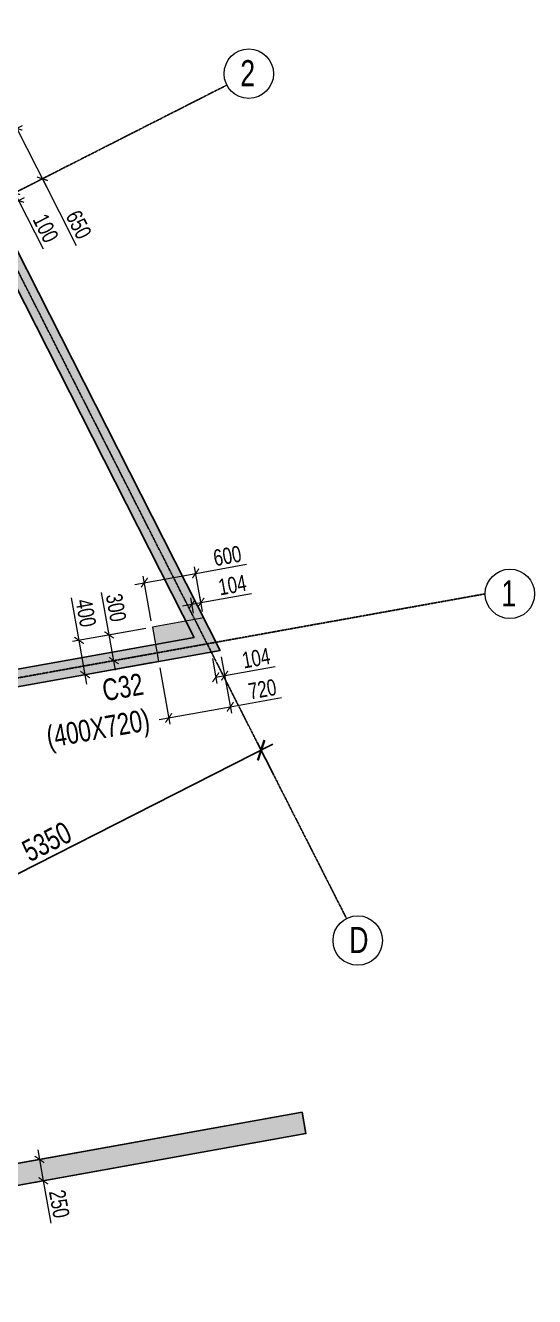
# Model space of a CAD drawing. Header units: millimetres. Extents: x 356 to 40629, y 2483 to 64847.
# Drawn here: x 33591 to 39451, y 24070 to 38695 of the extents above; entities that cross this region are included whole.
import ezdxf

# ---------------------------------------------------------------- set-up
doc = ezdxf.new("R2010")
doc.units = ezdxf.units.MM
doc.linetypes.add('ACAD_ISO10W100', pattern=[18, 12, -3, 0, -3])
doc.linetypes.add('CENTER', pattern=[50.800000000000004, 31.75, -6.349999999999999, 6.349999999999999, -6.349999999999999])
doc.layers.add('Arch-Comments', color=30, linetype='Continuous', plot=False)
for name, color, linetype in [('S - DIM', 8, 'Continuous'), ('S- Structural', 5, 'Continuous'), ('S-COLUMN NO', 6, 'Continuous'), ('S-GRID', 251, 'CENTER'), ('STR-RC WALL', 4, 'Continuous')]:
    doc.layers.add(name, color=color, linetype=linetype)
for name, color, linetype, lineweight in [('S - SEC CUT', 4, 'Continuous', 13), ('S-COL HATCH', 8, 'Continuous', 0), ('S-COLUMN', 6, 'Continuous', 9), ('S-GRID-IDEN', 1, 'Continuous', 9), ('STR-COL-DIM', 8, 'Continuous', 18)]:
    doc.layers.add(name, color=color, linetype=linetype, lineweight=lineweight)
doc.styles.add('EL', font='swisscl.ttf')
doc.styles.add('SOBHA', font='swisscl.ttf')
doc.styles.add('Swis721 LtCn BT_14', font='swisscl.ttf', dxfattribs={"height": 2.5})
doc.dimstyles.new('S-100', dxfattribs={"dimscale": 100, "dimtxt": 2.5, "dimasz": 1.75, "dimexe": 1, "dimexo": 0, "dimgap": 0.5, "dimtad": 1, "dimdec": 0, "dimrnd": 0.0005, "dimzin": 0, "dimdsep": 46, "dimtxsty": 'EL', "dimblk": 'ARCHTICK', "dimcen": 0.09, "dimdle": 1.5, "dimclrd": 251, "dimclre": 251, "dimclrt": 3, "dimadec": 0, "dimazin": 0, "dimtfac": 1, "dimtdec": 0, "dimtofl": 0, "dimtmove": 0, "dimatfit": 3, "dimfxl": 2, "dimtolj": 1, "dimtzin": 0, "dimlwd": -1, "dimlwe": -1, "dimarcsym": 0})
doc.dimstyles.new('S-75', dxfattribs={"dimscale": 75, "dimtxt": 2.5, "dimasz": 1.25, "dimexe": 1, "dimexo": 1, "dimgap": 0.5, "dimtad": 1, "dimdec": 0, "dimrnd": 0.0005, "dimzin": 0, "dimdsep": 46, "dimtxsty": 'EL', "dimblk": 'ARCHTICK', "dimcen": 0.09, "dimdle": 1.5, "dimclrd": 251, "dimclre": 251, "dimclrt": 3, "dimadec": 0, "dimazin": 0, "dimtfac": 1, "dimtdec": 0, "dimtofl": 0, "dimtmove": 0, "dimatfit": 3, "dimfxl": 2, "dimtolj": 1, "dimtzin": 0, "dimlwd": -1, "dimlwe": -1, "dimarcsym": 0})

# ---------------------------------------------------------------- blocks, each defined once
blk = doc.blocks.new('A$Cb8b67056')
at = {"layer": 'S- Structural', "linetype": 'Continuous', "ltscale": 150}
h = blk.add_hatch(color=9, dxfattribs=at)
h.dxf.hatch_style = 1
edge = h.paths.add_edge_path()
edge.add_line((5807.231594830751, 12100.59479809925), (2170.05579572171, 19264.10332269408))
edge.add_line((2170.05579572171, 19264.10332269408), (1489.472176007926, 26657.21466716565))
edge.add_line((1489.472176007926, 26657.21466716565), (3728.266037367285, 27794.81120231934))
edge.add_line((3728.266037367285, 27794.81120231934), (1844.377297986299, 31505.10029564239))
edge.add_arc((4340.987067278475, 32772.75153307244), 2799.99999997912, 116.9190531344876, 206.9191393834795, ccw=False)
edge.add_line((3073.339588068426, 35269.36321058869), (8021.980591766537, 37782.0216069445))
edge.add_line((8021.980591766537, 37782.0216069445), (23355.78914291039, 7582.327987978235))
edge.add_line((23355.78914289921, 7582.327987981961), (23655.87691638991, 7433.07305499725))
edge.add_line((23655.87691638991, 7433.073054999113), (8109.76406216994, 38050.89742692933))
edge.add_line((8109.76406216994, 38050.89742692933), (2982.793339550495, 35447.69261612743))
edge.add_arc((4340.987067304552, 32772.75153306313), 2999.999999995948, 116.9190531349365, 206.9191393746611)
edge.add_line((1666.048028551042, 31414.55377907679), (3459.370654888451, 27882.51621532999))
edge.add_line((3459.370654888451, 27882.51621532999), (1277.897189196199, 26774.04584700801))
edge.add_line((1277.897189196199, 26774.04584700801), (1974.396156910807, 19207.68940117582))
edge.add_line((1974.396156910807, 19207.68940117582), (5628.901432771236, 12010.05003955401))
edge.add_arc((5138.493487108498, 11761.05195355415), 550.000000000673, -55.26835309946023, 26.91857442020938, ccw=False)
edge.add_line((5451.846935074776, 11309.04574049264), (1479.811843946576, 8555.431176617743))
edge.add_arc((3783.758937876672, 5553.988275555894), 3783.758937876922, 127.5103189442116, 321.5458748085917)
edge.add_arc((10674.1225875616, -106.6734657865017), 5134.554712997532, 121.7000063388154, 139.8956220612543, ccw=False)
edge.add_arc((7482.877482585609, 3215.818111116067), 1156.476061322927, 64.75738685450551, 77.44847160495435)
edge.add_arc((10674.12506752833, -106.6764474660158), 5334.558594571288, 123.4431513525636, 130.4710645838518)
edge.add_arc((3918.060007754713, 5522.799907045438), 3649.21157276052, 334.4952862525346, 352.5911324981943)
edge.add_arc((13744.42951834202, 6402.660584609956), 6352.813823196775, 192.273054173958, 198.9020784623342)
edge.add_arc((7596.619377020747, 3548.086429560557), 808.3629911147658, 62.00510955947499, 80.20074890027598, ccw=False)
edge.add_arc((13744.22765110805, 6402.604268737137), 6152.604599122085, 149.3687673032812, 200.3614136317161, ccw=False)
edge.add_line((8450.13034113124, 9537.421173378825), (8602.986807387322, 9795.55384345539))
edge.add_line((8602.986807387322, 9795.55384345539), (8430.900085888803, 9897.466356348246))
edge.add_line((8430.900085888803, 9897.466356350109), (8279.858929049224, 9636.059023328125))
edge.add_line((8279.858929049224, 9636.059023326263), (8177.606952603907, 9463.375281302258))
edge.add_arc((13744.22765161469, 6402.604269662872), 6352.604599087477, 151.1960846543933, 161.718345873737)
edge.add_arc((20907.5512566939, 4235.684506366029), 13835.40195395883, 162.5031577640508, 163.8354996245798)
edge.add_arc((13744.2276516743, 6402.604269649834), 6352.604599149819, 164.6203115153375, 177.5277736576635)
edge.add_arc((3784.689402069897, 5554.166403094306), 3783.195864278834, 17.25924951997855, 49.79893577597156)
edge.add_line((6226.635928273201, 8443.711023040116), (6061.638641390949, 8320.896379677579))
edge.add_arc((3784.689402069897, 5554.166403090581), 3583.195864279514, -26.62030740346222, 50.54647806681419, ccw=False)
edge.add_arc((3784.842164400965, 5554.38356682472), 3583.156610919557, 321.57557375097235, 333.3754936610169, ccw=False)
edge.add_arc((10674.11820478737, -106.6684050746262), 5334.548104353082, 139.9269993831257, 140.0717028247857)
edge.add_arc((3783.586593735964, 5554.064820410683), 3583.593159090097, 244.65159362045858, 321.3767173958822, ccw=False)
edge.add_line((2249.373223498464, 2315.495805481449), (2071.021750576794, 2406.166857030243))
edge.add_arc((3783.586593743414, 5554.064820418134), 3583.593159100507, 127.5853800739763, 241.4522875115809, ccw=False)
edge.add_line((1597.799107532948, 8393.866397125646), (5565.793643429875, 11144.67984483577))
edge.add_arc((5138.493487101048, 11761.05195355415), 750.0000000030553, 304.7316469014331, 386.9185744199305)
h = blk.add_hatch(color=9, dxfattribs=at)
h.dxf.hatch_style = 1
edge = h.paths.add_edge_path()
edge.add_line((13268.73388562351, 6684.166911980137), (13421.58368263393, 6942.300184711815))
edge.add_line((13421.58368263393, 6942.300184711815), (13249.49079991132, 7044.202293066309))
edge.add_line((13249.49079991132, 7044.202293066309), (13096.63817634433, 6786.064246818424))
edge.add_arc((13744.26700800285, 6402.605227496476), 752.6379761178144, 149.3703565838646, 268.1260985370199)
edge.add_line((13719.65580639988, 5650.369751168415), (23655.87691638991, 7433.07305499725))
edge.add_line((23655.87691638991, 7433.07305499725), (23355.78914291039, 7582.327987978235))
edge.add_line((23355.78914291039, 7582.327987978235), (13706.69440739974, 5851.245968637988))
edge.add_arc((13744.26700799912, 6402.605227494612), 552.6379761134104, 149.3703565835711, 266.1015828679698, ccw=False)
h = blk.add_hatch(color=9, dxfattribs=at)
h.dxf.hatch_style = 1
edge = h.paths.add_edge_path()
edge.add_line((7761.606117542832, 4121.907847253606), (7976.075735319406, 4261.81879453361))
edge.add_arc((13744.22796505327, 6402.604425249352), 6152.604591720709, 200.3618486228913, 275.9054591447673)
edge.add_line((14377.25291117281, 282.6515921261162), (24598.87691562995, 2119.737253729254))
edge.add_line((24598.87691562995, 2119.737253729254), (24643.09970225394, 1873.679758001119))
edge.add_line((24643.09970225394, 1873.679758001119), (14410.53220894187, 34.76471958495677))
edge.add_arc((13744.22828333304, 6402.604599108767), 6402.604599109295, 200.8678598332087, 275.97345175698956, ccw=False)
at = {"color": 4, "ltscale": 20}
blk.add_lwpolyline([(6186.973371487111, 8474.408201230692, -0.1463558368927955), (7397.62163554877, 6678.606096195057, -0.1243819287286583), (8279.859100800008, 9636.059258272871), (8430.89488395676, 9897.469437016174), (8602.98160545528, 9795.556924123317), (8450.13034113124, 9537.421173378825, 0.2262431691890696), (7976.059161696582, 4261.862427482381, 0.0795606898011945), (6746.844522912055, 3200.914643952624, -1.130647793762396), (1479.811843946576, 8555.431176617743), (5451.846935078502, 11309.0457404945, 0.3748146044806575), (5628.901432771236, 12010.05003955587), (1974.396156910807, 19207.68940117582), (1277.897189196199, 26774.04584700614), (3459.419194739312, 27882.54087984562), (1666.048028748482, 31414.55377868563, -0.4142140032682225), (2982.793339543045, 35447.69261612371), (8109.763748843223, 38050.89726102911), (23655.87691638991, 7433.07305499725), (23654.79470431805, 7432.878890320658)], format="xyb", dxfattribs=at)
at = {"color": 4, "linetype": 'Continuous'}
for points in [[(23654.79474387318, 7432.878667812794), (13719.65580639988, 5650.369751168415, -0.5701340176886465), (13096.63817634433, 6786.064246820285), (13249.49079991132, 7044.202293066309), (13421.58368263393, 6942.300184711815), (13268.73388562351, 6684.166911980137, 0.5584873636583173), (13706.69440739974, 5851.245968637988), (23355.78914291039, 7582.327987978235), (8021.980591822416, 37782.02160697244), (3073.339588060975, 35269.36321058497, 0.4142140032686584), (1844.377297986299, 31505.10029564426), (3728.266037367285, 27794.81120231934), (1489.472176007926, 26657.21466716565), (2170.05579572171, 19264.10332269408), (5807.231594830751, 12100.59479810111, -0.3748146044815324), (5565.793643429875, 11144.67984483577), (1597.799107532948, 8393.866397125646, 2.861785153657656), (6061.046264968812, 8320.889241266996)], [(7761.606117542832, 4121.907847253606), (7976.075735319406, 4261.81879453361, 0.3421016614937199), (14377.25291117281, 282.6515921261162), (24598.87691562995, 2119.737253729254), (24643.09970225394, 1873.679758001119), (14410.53220894187, 34.76471958495677, -0.3399681606964477), (7761.606117542832, 4121.907847251743, 0.3404914533799077)]]:
    blk.add_lwpolyline(points, format="xyb", dxfattribs=at)
blk = doc.blocks.new('_ArchTick')
at = {"color": 0, "linetype": 'ByBlock', "const_width": 0.15}
blk.add_lwpolyline([(-0.5, -0.5), (0.5, 0.5)], dxfattribs=at)
blk = doc.blocks.new('*D304')
at = {"layer": 'S-COLUMN', "color": 251, "linetype": 'Continuous', "transparency": 16777216}
for p, q in [((21556.46794080525, 1637.24169442482), (21620.59100908447, 1280.458171662803)), ((21473.94378216945, 1508.107501505201), (21650.18548394611, 1539.782615280591)), ((21518.16658787926, 1262.049899600355), (21694.40828965592, 1293.725013375745)), ((21620.59100908447, 1280.458171662803), (21708.36429475542, 792.0838173709753))]:
    blk.add_line(p, q, dxfattribs=at)
at = {"layer": 'S-COLUMN', "color": 251, "transparency": 16777216, "xscale": 93.75, "yscale": 93.75, "zscale": 93.75}
for p, rotation in [((21576.36820337466, 1526.515773567649), 100.1887344154539), ((21620.59100908447, 1280.458171662803), 280.188734415454)]:
    blk.add_blockref('_ArchTick', p, dxfattribs=dict(at, rotation=rotation))
at = {"layer": 'S-COLUMN', "color": 3, "transparency": 16777216, "insert": (21804.18692274315, 1013.754258526469), "char_height": 187.5, "attachment_point": 5, "rotation": 280.18873441545395, "style": 'EL'}
blk.add_mtext('\\A1;250', dxfattribs=at)
blk = doc.blocks.new('*D455')
at = {"layer": 'STR-COL-DIM', "color": 251, "linetype": 'Continuous', "transparency": 16777216}
for p, q in [((33416.31036699593, 36869.5021716568), (33512.5157526635, 36680.02717657556)), ((33289.18279703175, 36678.78251031098), (33534.11615768194, 36803.146722138)), ((33334.4559196946, 36589.61780675169), (33579.38928034479, 36713.98201857871)), ((33512.5157526635, 36680.02717657556), (33795.30234973171, 36123.08341800384))]:
    blk.add_line(p, q, dxfattribs=at)
at = {"layer": 'STR-COL-DIM', "color": 251, "transparency": 16777216}
for p, xscale, yscale, zscale, rotation in [((33467.24263000064, 36769.19188013485), 93.75, 93.75, 93.75, 116.9190521147273), ((33512.5157526635, 36680.02717657556), 93.74999999999999, 93.74999999999999, 93.74999999999999, 296.9190521147273)]:
    blk.add_blockref('_ArchTick', p, dxfattribs=dict(at, xscale=xscale, yscale=yscale, zscale=zscale, rotation=rotation))
at = {"layer": 'STR-COL-DIM', "color": 3, "transparency": 16777216, "insert": (33824.20282498853, 36361.09235168323), "char_height": 187.5, "attachment_point": 5, "rotation": 296.9190521147273, "style": 'EL'}
blk.add_mtext('\\A1;100', dxfattribs=at)
blk = doc.blocks.new('*D456')
at = {"layer": 'STR-COL-DIM', "color": 251, "linetype": 'Continuous', "transparency": 16777216}
for p, q in [((32994.90744546843, 37258.35306347947), (33558.70768106997, 37544.62107974789)), ((33491.83415638797, 37510.66623183767), (33837.04177681731, 36830.78539755324)), ((33289.18279403246, 36678.78251621805), (33852.983029634, 36965.05053248646)), ((33786.10950495199, 36931.09568457624), (34176.23240913775, 36162.75492419155))]:
    blk.add_line(p, q, dxfattribs=at)
at = {"layer": 'STR-COL-DIM', "color": 251, "transparency": 16777216, "xscale": 93.75, "yscale": 93.75, "zscale": 93.75}
for p, rotation in [((33491.83415638797, 37510.66623183767), 116.9190571757739), ((33786.10950495199, 36931.09568457624), 296.919057175774)]:
    blk.add_blockref('_ArchTick', p, dxfattribs=dict(at, rotation=rotation))
at = {"layer": 'STR-COL-DIM', "color": 3, "transparency": 16777216, "insert": (34203.99250560186, 36403.00977663606), "char_height": 187.5, "attachment_point": 5, "rotation": 296.91905717577396, "style": 'EL'}
blk.add_mtext('\\A1;650', dxfattribs=at)
blk = doc.blocks.new('*D500')
at = {"layer": 'STR-COL-DIM', "color": 251, "linetype": 'Continuous', "transparency": 16777216}
for p, q in [((35550.52465108955, 32390.883711041), (36136.65473315066, 32496.26187518052)), ((34849.26792091461, 32264.8073517515), (35550.52465108955, 32390.883711041)), ((35038.97544549348, 31845.39939394919), (34946.72147207086, 32358.53064323785)), ((35629.50742879731, 31951.56895966642), (35537.25345537471, 32464.70020895507))]:
    blk.add_line(p, q, dxfattribs=at)
at = {"layer": 'STR-COL-DIM', "color": 251, "transparency": 16777216, "xscale": 93.75, "yscale": 93.75, "zscale": 93.75}
for p, rotation in [((34959.99266778571, 32284.71414532378), 190.1921139392426), ((35550.52465108955, 32390.883711041), 10.19211393924265)]:
    blk.add_blockref('_ArchTick', p, dxfattribs=dict(at, rotation=rotation))
at = {"layer": 'STR-COL-DIM', "color": 3, "transparency": 16777216, "insert": (35914.55538066065, 32591.99533172707), "char_height": 187.5, "attachment_point": 5, "rotation": 10.192113939242656, "style": 'EL'}
blk.add_mtext('\\A1;600', dxfattribs=at)
blk = doc.blocks.new('*D501')
at = {"layer": 'STR-COL-DIM', "color": 251, "linetype": 'Continuous', "transparency": 16777216}
for p, q in [((35397.67390665137, 32016.82700951486), (35610.88333169372, 32055.15914511662)), ((35527.02275062779, 31933.14361763514), (35495.12745780934, 32110.55030099942)), ((35629.50742879867, 31951.56895966666), (35597.61213598022, 32128.97564303093)), ((35610.88333169372, 32055.15914511662), (36193.20407613475, 32159.85244249408))]:
    blk.add_line(p, q, dxfattribs=at)
at = {"layer": 'STR-COL-DIM', "color": 251, "transparency": 16777216, "xscale": 93.75, "yscale": 93.75, "zscale": 93.75}
for p, rotation in [((35508.39865352284, 32036.7338030851), 190.1921139381922), ((35610.88333169372, 32055.15914511662), 10.19211393819227)]:
    blk.add_blockref('_ArchTick', p, dxfattribs=dict(at, rotation=rotation))
at = {"layer": 'STR-COL-DIM', "color": 3, "transparency": 16777216, "insert": (35972.73729691297, 32255.87941336667), "char_height": 187.5, "attachment_point": 5, "rotation": 10.192113938192271, "style": 'EL'}
blk.add_mtext('\\A1;104', dxfattribs=at)
blk = doc.blocks.new('*D502')
at = {"layer": 'STR-COL-DIM', "color": 251, "linetype": 'Continuous', "transparency": 16777216}
for p, q in [((35136.29757012917, 31304.07841333022), (35253.14004737641, 30654.18314973381)), ((35845.14285749686, 31431.51931650398), (35961.9853347441, 30781.62405290757)), ((35948.71411631259, 30855.44054673749), (36539.13049426409, 30961.58951576589)), ((35129.1440882, 30708.09281591646), (35948.71411631259, 30855.44054673749))]:
    blk.add_line(p, q, dxfattribs=at)
at = {"layer": 'STR-COL-DIM', "color": 251, "transparency": 16777216, "xscale": 93.75, "yscale": 93.75, "zscale": 93.75}
for p, rotation in [((35948.71411631259, 30855.44054673749), 10.19213157173737), ((35239.86882894489, 30727.99964356373), 190.1921315717373)]:
    blk.add_blockref('_ArchTick', p, dxfattribs=dict(at, rotation=rotation))
at = {"layer": 'STR-COL-DIM', "color": 3, "transparency": 16777216, "insert": (36317.93809741044, 31057.48596775379), "char_height": 187.5, "attachment_point": 5, "rotation": 10.192131571737367, "style": 'EL'}
blk.add_mtext('\\A1;720', dxfattribs=at)
blk = doc.blocks.new('*D503')
at = {"layer": 'STR-COL-DIM', "color": 251, "linetype": 'Continuous', "transparency": 16777216}
for p, q in [((35742.65863533321, 31413.0940238959), (35794.96680561162, 31122.14818885208)), ((35845.14285749689, 31431.519316504), (35897.4510277753, 31140.57348146018)), ((35884.17980934377, 31214.3899752901), (36466.50052156394, 31319.08345188472)), ((35781.69558718009, 31195.964682682), (35994.90455008864, 31234.2968029374))]:
    blk.add_line(p, q, dxfattribs=at)
at = {"layer": 'STR-COL-DIM', "color": 251, "transparency": 16777216, "xscale": 93.75, "yscale": 93.75, "zscale": 93.75}
for p, rotation in [((35781.69558718009, 31195.964682682), 190.1921315717525), ((35884.17980934377, 31214.3899752901), 10.19213157175255)]:
    blk.add_blockref('_ArchTick', p, dxfattribs=dict(at, rotation=rotation))
at = {"layer": 'STR-COL-DIM', "color": 3, "transparency": 16777216, "insert": (36246.03371278853, 31415.11035490564), "char_height": 187.5, "attachment_point": 5, "rotation": 10.192131571752519, "style": 'EL'}
blk.add_mtext('\\A1;104', dxfattribs=at)
blk = doc.blocks.new('*D504')
at = {"layer": 'STR-COL-DIM', "color": 251, "linetype": 'Continuous', "transparency": 16777216}
for p, q in [((34208.3037224754, 31619.8535135154), (34120.04505292701, 32110.76224816651)), ((34978.43014329459, 31758.31170031844), (34134.48722456166, 31606.58231779871)), ((34298.99022653976, 31115.44077776982), (34208.3037224754, 31619.8535135154)), ((35049.20985378392, 31364.62371144347), (34205.26693505098, 31212.89432892374))]:
    blk.add_line(p, q, dxfattribs=at)
at = {"layer": 'STR-COL-DIM', "color": 251, "transparency": 16777216, "xscale": 93.75, "yscale": 93.75, "zscale": 93.75}
for p, rotation in [((34208.3037224754, 31619.8535135154), 100.1921139406727), ((34279.08343296472, 31226.16552464043), 280.1921139406727)]:
    blk.add_blockref('_ArchTick', p, dxfattribs=dict(at, rotation=rotation))
at = {"layer": 'STR-COL-DIM', "color": 3, "transparency": 16777216, "insert": (34287.29599175909, 31935.07000787147), "char_height": 187.5, "attachment_point": 5, "rotation": 280.1921139406727, "style": 'EL'}
blk.add_mtext('\\A1;400', dxfattribs=at)
blk = doc.blocks.new('*D505')
at = {"layer": 'STR-COL-DIM', "color": 251, "linetype": 'Continuous', "transparency": 16777216}
for p, q in [((34555.2575631539, 31682.2310639856), (34467.39024603291, 32170.9630342811)), ((34978.43014329465, 31758.31170031814), (34481.44106524022, 31668.95986826861)), ((34628.24828603273, 31276.24507312235), (34555.2575631539, 31682.2310639856)), ((35031.51407259797, 31463.05045632542), (34534.52499454355, 31373.69862427589))]:
    blk.add_line(p, q, dxfattribs=at)
at = {"layer": 'STR-COL-DIM', "color": 251, "transparency": 16777216, "xscale": 93.75, "yscale": 93.75, "zscale": 93.75}
for p, rotation in [((34555.2575631539, 31682.2310639856), 100.1921139409058), ((34608.34149245723, 31386.96981999288), 280.1921139409058)]:
    blk.add_blockref('_ArchTick', p, dxfattribs=dict(at, rotation=rotation))
at = {"layer": 'STR-COL-DIM', "color": 3, "transparency": 16777216, "insert": (34634.56644000408, 31996.38091796599), "char_height": 187.5, "attachment_point": 5, "rotation": 280.19211394090587, "style": 'EL'}
blk.add_mtext('\\A1;300', dxfattribs=at)
blk = doc.blocks.new('*D162')
at = {"layer": 'S - DIM', "color": 251, "linetype": 'Continuous', "transparency": 16777216}
for p, q in [((127677.9679036721, -64306.38772939386), (132716.0219679132, -61748.33010582029)), ((132728.7594040671, -62104.73868095073), (132537.0017895013, -61727.07508943919)), ((127958.1994481327, -64526.97693174863), (127766.4418335669, -64149.3133402371))]:
    blk.add_line(p, q, dxfattribs=at)
at = {"layer": 'S - DIM', "color": 251, "transparency": 16777216, "xscale": 175, "yscale": 175, "zscale": 175}
for p, rotation in [((132582.2749137598, -61816.23979220812), 26.91905313495221), ((127811.7149578254, -64238.47804300602), 206.9190531349522)]:
    blk.add_blockref('_ArchTick', p, dxfattribs=dict(at, rotation=rotation))
at = {"layer": 'S - DIM', "color": 3, "transparency": 16777216, "insert": (130116.3206611268, -62868.47220856095), "char_height": 250, "attachment_point": 5, "rotation": 26.919053134952215, "style": 'EL'}
blk.add_mtext('\\A1;5350', dxfattribs=at)
blk = doc.blocks.new('BASEMENT COLUMNS')
at = {"layer": 'S-COL HATCH'}
h = blk.add_hatch(color=256, dxfattribs=at)
h.dxf.hatch_style = 1
h.paths.add_polyline_path([(5749.999644305564, -119981.2035202067), (5750.000073276467, -119563.53100444), (5175.387706175396, -119390.8445035945), (5060.263372261077, -119773.9194150045)])
at = {"layer": 'S-COLUMN'}
blk.add_lwpolyline([(5749.999644312971, -119981.2035201918), (5750.000073276467, -119563.53100444), (5175.387706175396, -119390.8445035945), (5060.263372261077, -119773.9194150045)], close=True, dxfattribs=at)
blk = doc.blocks.new('A$Cdfa6e004')
at = {"layer": 'S- Structural', "linetype": 'Continuous', "ltscale": 150}
h = blk.add_hatch(color=9, dxfattribs=at)
h.dxf.hatch_style = 1
h.paths.add_polyline_path([(23655.8770232549, 7383.073010450992), (8109.763748843237, 38000.89742695168), (2982.793339552038, 35397.69278205084, 0.4142140032453268), (1666.048028637771, 31364.55394482628), (3459.419194739326, 27832.54104576819), (1277.897189196214, 26724.04601292872), (1974.396156910821, 19157.6895670984), (5628.901432771818, 11960.05020547733, -0.3748146044818459), (5451.846935075606, 11259.04590641505), (1479.811843946591, 8505.431342540316, 1.130647793762394), (6746.844522912055, 3150.914809875183, -0.013347701598568), (6928.940196388154, 3355.770499094833), (6997.608431965403, 3512.889151051226), (6828.023216965099, 3613.682597231709, -1.197867751285366), (1597.799107532963, 8343.866563048228), (5565.793643428784, 11094.68001075758, 0.3748146044814529), (5807.231594831464, 12050.5949640223), (2170.055795721724, 19214.10348861665), (1489.472176007941, 26607.21483308823), (3728.266037367299, 27744.81136824191), (1844.377298084073, 31455.10046137428, -0.4142140032920218), (3073.339588067597, 35219.36337651089), (8021.980591822432, 37732.02177289502), (23355.78914291042, 7532.32815390081), (13706.69440739976, 5801.246134560563, -0.5584873636583173), (13268.73388562353, 6634.167077902711), (13096.63817634435, 6736.06441274286, 0.5701340176886461), (13719.65580639989, 5600.36991709099)])
h = blk.add_hatch(color=8, dxfattribs=at)
h.dxf.hatch_style = 1
edge = h.paths.add_edge_path()
edge.add_line((7761.605803230472, 4071.907849789364), (7976.075735319406, 4211.818960456177))
edge.add_arc((13744.22796998979, 6352.604599113162), 6152.604599111905, 200.3618486762271, 275.9054590914314)
edge.add_line((14377.25291117281, 232.6517580486834), (24598.87691562995, 2069.737419651821))
edge.add_line((24598.87691562995, 2069.737419651821), (24643.14132379092, 1823.687294764764))
edge.add_line((24643.14132379092, 1823.687294764764), (14414.17340205709, -14.71825545064348))
edge.add_arc((13743.92701555164, 6352.32493037876), 6402.223765914484, 200.866480538207, 276.0092846606196, ccw=False)
at = {"layer": 'STR-RC WALL', "linetype": 'Continuous'}
for p, q in [((14377.25291117281, 232.6517580486834), (24598.87691562995, 2069.737419651821)), ((24598.87691562995, 2069.737419651821), (24643.15172440373, 1823.689164019248)), ((24643.15172440373, 1823.689164019248), (14414.17340205707, -14.71825545064348))]:
    blk.add_line(p, q, dxfattribs=at)
for points in [[(8450.13034113124, 9487.421339301392, 0.2262431691890696), (7976.059161696582, 4211.862593404949, 0.0795606898011945), (6746.844522912055, 3150.914809875191, -1.130647793762396), (1479.811843946576, 8505.43134254031), (5451.846935078502, 11259.04590641707, 0.3748146044806575), (5628.901432771236, 11960.05020547844), (1974.396156910807, 19157.68956709839), (1277.897189196199, 26724.04601292871), (3459.419194739312, 27832.54104576819), (1666.048028748482, 31364.5539446082, -0.4142140032682225), (2982.793339543045, 35397.69278204627), (8109.763748843223, 38000.89742695168), (23655.87691638991, 7383.073220919817), (23654.79470431805, 7382.879056243226)], [(23654.79474387318, 7382.878833735361), (13719.65580639988, 5600.369917090983, -0.5701340176886465), (13096.63817634433, 6736.064412742853), (13268.73388562351, 6634.167077902704, 0.5584873636583173), (13706.69440739974, 5801.246134560555), (23355.78914291039, 7532.328153900802), (8021.980591822416, 37732.02177289501), (3073.339588060975, 35219.36337650754, 0.4142140032686584), (1844.377297986299, 31455.10046156682), (3728.266037367285, 27744.81136824191), (1489.472176007926, 26607.21483308822), (2170.05579572171, 19214.10348861664), (5807.231594830751, 12050.59496402368, -0.3748146044815324), (5565.793643429875, 11094.68001075834), (1597.799107532948, 8343.866563048214, 2.861785153657656), (6061.046264968812, 8270.889407189561)]]:
    blk.add_lwpolyline(points, format="xyb", dxfattribs=at)
at = {"layer": 'S-COLUMN', "color": 1}
dim = blk.add_aligned_dim(p1=(21400.126501598, 1494.840659792258), p2=(21444.34930730781, 1248.783057887413), distance=179.06549158846082, dimstyle='S-75', dxfattribs=at)
dim.commit()
dim.dimension.update_dxf_attribs({"geometry": '*D304', "text_midpoint": (21804.18692274315, 1013.754258526469)})
blk = doc.blocks.new('GRIDS')
at = {"layer": 'S-GRID', "linetype": 'ACAD_ISO10W100', "ltscale": 0.05}
for p, q in [((133565.2459957445, -63752.18580413037), (115342.7920807227, -27863.35079080064)), ((118054.8477816782, -61339.27142575792), (132187.9197760254, -54163.24431252482)), ((118888.6476131938, -62942.5141856541), (135160.7747016811, -60017.00851413317))]:
    blk.add_line(p, q, dxfattribs=at)
at = {"layer": 'S-GRID-IDEN'}
for centre in [(132440.4039383657, -54032.31658248815), (135445.1869424958, -60017.00851413288), (133694.0083029358, -64005.78113329066)]:
    blk.add_circle(centre, 284.4122408146794, dxfattribs=at)
at = {"layer": 'S-GRID-IDEN', "color": 2, "style": 'SOBHA'}
for s, p in [('2', (132342.6946341187, -54175.9328556543)), ('1', (135347.4776382488, -60160.62478729903)), ('D', (133596.2989986887, -64149.39740645681))]:
    blk.add_text(s, height=300, rotation=5.97530384e-08, dxfattribs=at).set_placement(p)
at = {"layer": 'S - DIM', "color": 2}
dim = blk.add_aligned_dim(p1=(127958.1994481327, -64526.97693174865), p2=(132728.7594040671, -62104.73868095074), distance=323.5572819553226, dimstyle='S-100', dxfattribs=at)
dim.commit()
dim.dimension.update_dxf_attribs({"geometry": '*D162', "text_midpoint": (130116.3206611268, -62868.47220856095)})

msp = doc.modelspace()

# ---------------------------------------------------------------- hatches: boundary and pattern name
at = {"layer": 'S-COL HATCH'}
h = msp.add_hatch(color=256, dxfattribs=at)
h.dxf.hatch_style = 1
h.paths.add_polyline_path([(35831.99379497903, 31505.09444641016), (35642.90078042776, 31877.51109785715), (35052.36879711889, 31771.34153211914), (35123.14850759962, 31377.6535432304)])

# ---------------------------------------------------------------- linework, layer by layer
at = {"layer": 'S-COLUMN'}
msp.add_lwpolyline([(35831.99379497891, 31505.0944464268), (35642.90078042776, 31877.51109785715), (35052.36879711889, 31771.34153211914), (35123.14850759962, 31377.6535432304)], close=True, dxfattribs=at)

# ---------------------------------------------------------------- block references
at = {"layer": 'Arch-Comments', "color": 4, "ltscale": 20}
msp.add_blockref('A$Cb8b67056', (12176.11701272049, 24072.02113299297), dxfattribs=at)
at = {"layer": 'S - SEC CUT', "ltscale": 20}
msp.add_blockref('A$Cdfa6e004', (12176.11732604714, 24122.02113297067), dxfattribs=at)
at = {"layer": 'S-COLUMN', "rotation": 26.91905313264673}
msp.add_blockref('BASEMENT COLUMNS', (-23614.21564949174, 135882.7734623324), dxfattribs=at)
at = {"layer": 'S-GRID', "color": 2}
msp.add_blockref('GRIDS', (-96278.71858553214, 92172.33371275903), dxfattribs=at)

# ---------------------------------------------------------------- texts
at = {"layer": 'S-COLUMN NO', "insert": (33462.87173889219, 30989.00470565651), "char_height": 250, "width": 1480.442161646487, "attachment_point": 1, "rotation": 9.999999999999995, "line_spacing_factor": 0.692510443780178, "style": 'Swis721 LtCn BT_14'}
msp.add_mtext('\\pxsm1,qr;C32\\P(400X720)', dxfattribs=at)

# ---------------------------------------------------------------- dimensions: what is measured, and where the dimension line sits
at = {"layer": 'STR-COL-DIM', "color": 2}
for base, p1, p2, angle, picture, middle in [((33491.83415638797, 37510.66623183767), (33222.30926935045, 36644.82766830783), (32928.03392078643, 37224.39821556925), 116.91905717577337, '*D456', (34084.93703497287, 36342.55968944073)), ((33512.5157526635, 36680.02717657556, -1.1446774e-09), (33222.30926935045, 36644.82766830783), (33267.58239201331, 36555.66296474854), 296.919052114731, '*D455', (33705.14734901988, 36300.6422750043, -1.1446774e-09)), ((35550.52465108955, 32390.883711041), (35052.24664120833, 31771.58289603512), (35642.77862451216, 31877.75246175235), 10.192113939243116, '*D500', (35938.18219649179, 32460.57923034564)), ((35610.88333169372, 32055.15914511662), (35540.29394634128, 31859.32711972082), (35642.77862451216, 31877.75246175235), 10.192113938195508, '*D501', (35996.36411274169, 32124.46331198481)), ((35948.71411631259, 30855.44054673749), (35123.02635169765, 31377.89490716015), (35831.87163906535, 31505.33581033391), 10.19213157173737, '*D502', (36341.56495368424, 30926.06987364341)), ((35781.69558718009, 31195.964682682), (35831.87163906535, 31505.33581033391), (35729.38741690167, 31486.91051772582), 190.19213157174858, '*D503', (36269.66056906236, 31283.69426079526))]:
    dim = msp.add_linear_dim(base=base, p1=p1, p2=p2, angle=angle, dimstyle='S-75', dxfattribs=at)
    dim.commit()
    dim.dimension.update_dxf_attribs({"geometry": picture, "text_midpoint": middle, "dimtype": 161})
for p1, distance, picture, middle in [((35105.33057051166, 31476.3216520424), 504.95731858841117, '*D505', (34634.56644000408, 31996.38091796599)), ((35123.02635169765, 31377.89490716015), 857.4738804180987, '*D504', (34287.29599175909, 31935.07000787147))]:
    dim = msp.add_aligned_dim(p1=p1, p2=(35052.24664120833, 31771.58289603512), distance=distance, dimstyle='S-75', dxfattribs=at)
    dim.commit()
    dim.dimension.update_dxf_attribs({"geometry": picture, "text_midpoint": middle})

doc.saveas('drawing.dxf')
